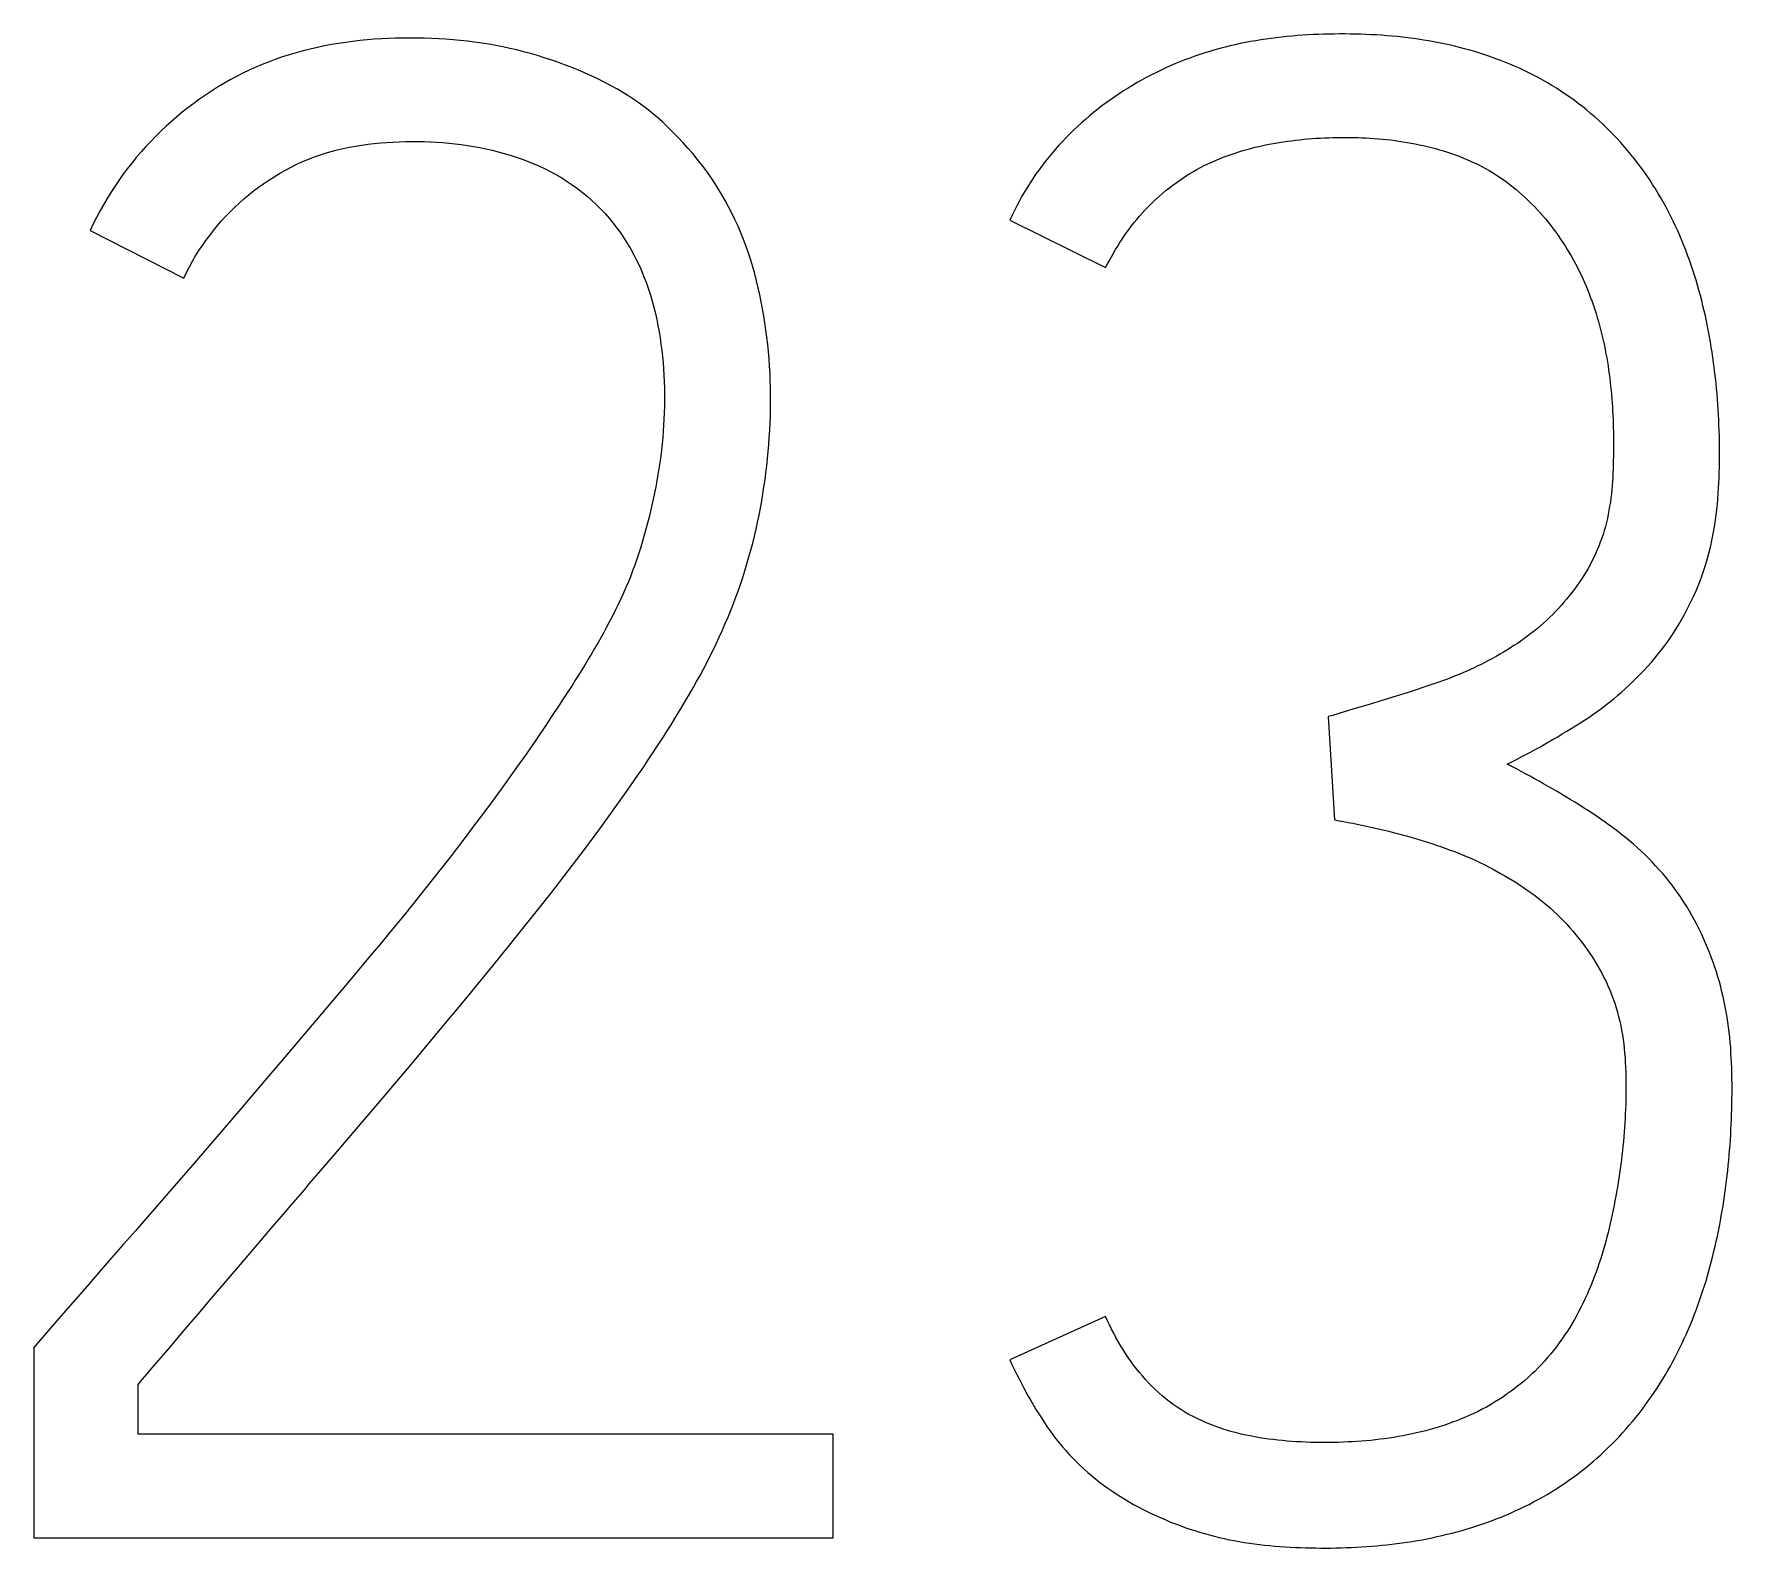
# Model space of a CAD drawing. Extents: x 0 to 420, y 0 to 297.
# Drawn here: x 138.559 to 140.836, y 193.328 to 195.359 of the extents above; entities that cross this region are included whole.
import ezdxf

# ---------------------------------------------------------------- set-up
doc = ezdxf.new("R2010")
doc.units = 0
doc.header["$LTSCALE"] = 23.1
doc.layers.add('10500_FRONT_LABELING', color=7, linetype='CONTINUOUS')

msp = doc.modelspace()

# ---------------------------------------------------------------- linework, layer by layer
at = {"layer": '10500_FRONT_LABELING', "color": 7, "linetype": 'CONTINUOUS'}
for p, q in [((139.8674, 195.1094), (139.9958, 195.0456)), ((138.634, 195.0955), (138.7596, 195.0317)), ((139.2712, 194.4713), (139.2621, 194.4574)), ((139.2802, 194.4852), (139.2712, 194.4713)), ((140.4013, 194.476), (140.3693, 194.4661)), ((140.412, 194.4794), (140.4013, 194.476)), ((140.4226, 194.4828), (140.412, 194.4794)), ((139.2621, 194.4574), (139.2529, 194.4435)), ((140.3319, 194.4547), (140.3158, 194.4499)), ((140.3479, 194.4595), (140.3319, 194.4547)), ((140.3693, 194.4661), (140.3479, 194.4595)), ((139.2436, 194.4297), (139.2343, 194.416)), ((139.2529, 194.4435), (139.2436, 194.4297)), ((140.2944, 194.4436), (140.3028, 194.3049)), ((139.2249, 194.4023), (139.2154, 194.3887)), ((139.2343, 194.416), (139.2249, 194.4023)), ((139.2154, 194.3887), (139.2058, 194.3751)), ((139.1961, 194.3615), (139.1864, 194.3481)), ((139.2058, 194.3751), (139.1961, 194.3615)), ((139.3545, 194.3447), (139.3654, 194.3605)), ((139.3654, 194.3605), (139.3763, 194.3763)), ((139.1766, 194.3347), (139.1668, 194.3213)), ((139.1864, 194.3481), (139.1766, 194.3347)), ((139.3434, 194.3291), (139.3545, 194.3447)), ((139.1668, 194.3213), (139.1569, 194.308)), ((139.321, 194.298), (139.3322, 194.3135)), ((139.3322, 194.3135), (139.3434, 194.3291)), ((139.1469, 194.2947), (139.1369, 194.2815)), ((139.1569, 194.308), (139.1469, 194.2947)), ((139.3097, 194.2826), (139.321, 194.298)), ((139.1269, 194.2683), (139.1168, 194.2552)), ((139.1369, 194.2815), (139.1269, 194.2683)), ((139.2867, 194.252), (139.2982, 194.2673)), ((139.2982, 194.2673), (139.3097, 194.2826)), ((139.1066, 194.2421), (139.0964, 194.2291)), ((139.1168, 194.2552), (139.1066, 194.2421)), ((139.2752, 194.2367), (139.2867, 194.252)), ((139.0964, 194.2291), (139.0861, 194.2161)), ((139.2518, 194.2065), (139.2635, 194.2216)), ((139.2635, 194.2216), (139.2752, 194.2367)), ((139.0757, 194.2031), (139.0654, 194.1902)), ((139.0861, 194.2161), (139.0757, 194.2031)), ((139.2341, 194.1839), (139.2518, 194.2065)), ((139.0549, 194.1773), (139.0392, 194.1581)), ((139.0654, 194.1902), (139.0549, 194.1773)), ((139.2162, 194.1615), (139.2341, 194.1839)), ((139.0392, 194.1581), (139.0233, 194.1389)), ((139.1982, 194.1391), (139.2162, 194.1615)), ((139.0233, 194.1389), (139.0074, 194.1198)), ((139.1741, 194.1095), (139.1982, 194.1391)), ((139.0074, 194.1198), (138.9862, 194.0944)), ((139.1377, 194.0651), (139.1741, 194.1095)), ((138.9862, 194.0944), (138.9541, 194.0564)), ((139.1011, 194.021), (139.1377, 194.0651)), ((138.9541, 194.0564), (138.9221, 194.0184)), ((138.9221, 194.0184), (138.8952, 193.9868)), ((139.0643, 193.977), (139.1011, 194.021)), ((138.8952, 193.9868), (138.8684, 193.9553)), ((139.0273, 193.9331), (139.0643, 193.977)), ((138.8684, 193.9553), (138.8361, 193.9175)), ((138.9652, 193.8604), (139.0273, 193.9331)), ((138.8361, 193.9175), (138.8037, 193.8798)), ((138.8037, 193.8798), (138.7712, 193.8421)), ((138.7712, 193.8421), (138.7441, 193.8108)), ((138.7441, 193.8108), (138.706, 193.767)), ((138.8906, 193.7732), (138.903, 193.7877)), ((138.706, 193.767), (138.6951, 193.7545)), ((138.8781, 193.7587), (138.8906, 193.7732)), ((138.8408, 193.7151), (138.8781, 193.7587)), ((138.657, 193.7108), (138.6461, 193.6983)), ((138.7974, 193.6641), (138.8408, 193.7151)), ((138.6298, 193.6795), (138.5917, 193.6358)), ((138.7788, 193.6423), (138.7974, 193.6641)), ((138.5917, 193.6358), (138.5587, 193.5976)), ((138.754, 193.6132), (138.7664, 193.6277)), ((138.7664, 193.6277), (138.7788, 193.6423)), ((139.9958, 193.6392), (139.8674, 193.5809)), ((138.5587, 193.5976), (138.5587, 193.3424)), ((138.6982, 193.4811), (138.6982, 193.5476)), ((139.6302, 193.4811), (138.6982, 193.4811)), ((139.6302, 193.3424), (139.6302, 193.4811)), ((138.5587, 193.3424), (139.6302, 193.3424))]:
    msp.add_line(p, q, dxfattribs=at)
for points in [[(140.3094, 195.359), (140.3023, 195.3589), (140.2952, 195.3588), (140.2881, 195.3587), (140.281, 195.3584), (140.274, 195.3581), (140.2669, 195.3577), (140.2599, 195.3573), (140.2528, 195.3568), (140.2458, 195.3562), (140.2388, 195.3555), (140.2318, 195.3548), (140.2248, 195.354), (140.2179, 195.3531), (140.2109, 195.3521), (140.204, 195.3511), (140.1971, 195.3499), (140.1902, 195.3487), (140.1833, 195.3474), (140.1764, 195.346), (140.1696, 195.3445), (140.1627, 195.3429), (140.1559, 195.3413), (140.1491, 195.3395), (140.1423, 195.3376), (140.1356, 195.3357), (140.1288, 195.3336), (140.1221, 195.3314), (140.1154, 195.3291), (140.1087, 195.3267), (140.1021, 195.3242), (140.0954, 195.3216), (140.0888, 195.3189), (140.0823, 195.3161), (140.0757, 195.3132), (140.0693, 195.3101), (140.0629, 195.307), (140.0566, 195.3038), (140.0503, 195.3005), (140.0441, 195.2972), (140.0379, 195.2937), (140.0318, 195.2901), (140.0258, 195.2864), (140.0198, 195.2827), (140.0139, 195.2788), (140.008, 195.2749), (140.0022, 195.2708), (139.9965, 195.2667), (139.9908, 195.2625), (139.9852, 195.2581), (139.9796, 195.2537), (139.9741, 195.2491), (139.9687, 195.2445), (139.9634, 195.2398), (139.9581, 195.2349), (139.9529, 195.23), (139.9478, 195.2251), (139.9428, 195.22), (139.938, 195.2149), (139.9332, 195.2097), (139.9285, 195.2044), (139.9239, 195.1991), (139.9194, 195.1937), (139.915, 195.1882), (139.9107, 195.1826), (139.9065, 195.1769), (139.9024, 195.1712), (139.8985, 195.1654), (139.8946, 195.1595), (139.8908, 195.1535), (139.8871, 195.1474), (139.8836, 195.1413), (139.8801, 195.1351), (139.8768, 195.1287), (139.8735, 195.1223), (139.8704, 195.1159), (139.8674, 195.1094)], [(140.5961, 194.4131), (140.6021, 194.4166), (140.6082, 194.4202), (140.6142, 194.4238), (140.6201, 194.4274), (140.626, 194.4311), (140.6319, 194.4348), (140.6378, 194.4386), (140.6436, 194.4425), (140.6493, 194.4464), (140.655, 194.4504), (140.6606, 194.4545), (140.6662, 194.4587), (140.6717, 194.463), (140.6771, 194.4674), (140.6824, 194.4719), (140.6877, 194.4765), (140.6929, 194.4812), (140.6981, 194.486), (140.7032, 194.4909), (140.7082, 194.4958), (140.7132, 194.5009), (140.7181, 194.506), (140.7229, 194.5113), (140.7277, 194.5166), (140.7323, 194.522), (140.7368, 194.5275), (140.7412, 194.5331), (140.7455, 194.5387), (140.7496, 194.5444), (140.7537, 194.5502), (140.7576, 194.5561), (140.7613, 194.562), (140.765, 194.5681), (140.7685, 194.5742), (140.7719, 194.5803), (140.7753, 194.5866), (140.7785, 194.5929), (140.7816, 194.5992), (140.7846, 194.6057), (140.7875, 194.6122), (140.7902, 194.6187), (140.7929, 194.6254), (140.7954, 194.632), (140.7977, 194.6387), (140.7999, 194.6454), (140.8019, 194.6522), (140.8039, 194.659), (140.8056, 194.6658), (140.8073, 194.6727), (140.8088, 194.6795), (140.8102, 194.6864), (140.8115, 194.6934), (140.8126, 194.7003), (140.8137, 194.7073), (140.8146, 194.7143), (140.8154, 194.7214), (140.8162, 194.7284), (140.8168, 194.7355), (140.8173, 194.7426), (140.8178, 194.7497), (140.8182, 194.7567), (140.8185, 194.7638), (140.8187, 194.7709), (140.8189, 194.7779), (140.819, 194.785), (140.819, 194.7921), (140.819, 194.7991), (140.819, 194.8061), (140.8189, 194.8132), (140.8188, 194.8202), (140.8186, 194.8273), (140.8183, 194.8343), (140.818, 194.8413), (140.8177, 194.8483), (140.8173, 194.8553), (140.8168, 194.8623), (140.8163, 194.8694), (140.8157, 194.8764), (140.8151, 194.8833), (140.8144, 194.8903), (140.8137, 194.8973), (140.8129, 194.9043), (140.812, 194.9113), (140.8111, 194.9183), (140.8101, 194.9252), (140.8091, 194.9322), (140.808, 194.9391), (140.8068, 194.9461), (140.8056, 194.953), (140.8043, 194.96), (140.8029, 194.9669), (140.8015, 194.9738), (140.8, 194.9808), (140.7985, 194.9877), (140.7968, 194.9946), (140.7951, 195.0015), (140.7933, 195.0084), (140.7914, 195.0152), (140.7895, 195.022), (140.7875, 195.0289), (140.7854, 195.0356), (140.7832, 195.0424), (140.781, 195.0491), (140.7787, 195.0557), (140.7763, 195.0624), (140.7738, 195.069), (140.7712, 195.0755), (140.7685, 195.082), (140.7658, 195.0885), (140.7629, 195.095), (140.76, 195.1014), (140.757, 195.1078), (140.7538, 195.1141), (140.7506, 195.1204), (140.7473, 195.1267), (140.7439, 195.1329), (140.7404, 195.1391), (140.7368, 195.1452), (140.7331, 195.1513), (140.7293, 195.1573), (140.7254, 195.1633), (140.7214, 195.1692), (140.7173, 195.175), (140.7132, 195.1807), (140.709, 195.1863), (140.7047, 195.1919), (140.7003, 195.1974), (140.6958, 195.2028), (140.6912, 195.2082), (140.6866, 195.2134), (140.6818, 195.2186), (140.677, 195.2237), (140.6721, 195.2287), (140.6671, 195.2336), (140.662, 195.2385), (140.6568, 195.2432), (140.6516, 195.2479), (140.6462, 195.2525), (140.6408, 195.2571), (140.6352, 195.2615), (140.6296, 195.2659), (140.6239, 195.2701), (140.6181, 195.2743), (140.6122, 195.2784), (140.6063, 195.2823), (140.6004, 195.2862), (140.5943, 195.2899), (140.5882, 195.2935), (140.5821, 195.297), (140.5759, 195.3004), (140.5697, 195.3037), (140.5634, 195.3069), (140.557, 195.31), (140.5507, 195.313), (140.5442, 195.3158), (140.5377, 195.3186), (140.5312, 195.3213), (140.5246, 195.3239), (140.5179, 195.3263), (140.5112, 195.3287), (140.5045, 195.331), (140.4977, 195.3332), (140.4909, 195.3353), (140.4841, 195.3373), (140.4772, 195.3392), (140.4703, 195.341), (140.4634, 195.3427), (140.4566, 195.3443), (140.4496, 195.3458), (140.4427, 195.3472), (140.4358, 195.3485), (140.4289, 195.3497), (140.4219, 195.3509), (140.415, 195.352), (140.408, 195.3529), (140.401, 195.3538), (140.394, 195.3547), (140.387, 195.3554), (140.38, 195.3561), (140.373, 195.3567), (140.366, 195.3572), (140.3589, 195.3577), (140.3519, 195.358), (140.3448, 195.3584), (140.3378, 195.3586), (140.3307, 195.3588), (140.3236, 195.3589), (140.3165, 195.359), (140.3094, 195.359)], [(139.4708, 195.1603), (139.4654, 195.1682), (139.4599, 195.176), (139.4542, 195.1837), (139.4482, 195.1912), (139.4421, 195.1986), (139.4357, 195.2058), (139.4293, 195.213), (139.4226, 195.22), (139.4159, 195.227), (139.4089, 195.2338), (139.4019, 195.2405), (139.3947, 195.2469), (139.3874, 195.2531), (139.3799, 195.2591), (139.3722, 195.2648), (139.3644, 195.2702), (139.3564, 195.2755), (139.3483, 195.2805), (139.3401, 195.2854), (139.3317, 195.29), (139.3232, 195.2945), (139.3146, 195.2988), (139.3059, 195.303), (139.2971, 195.3069), (139.2882, 195.3107), (139.2792, 195.3143), (139.2702, 195.3177), (139.2611, 195.321), (139.252, 195.3241), (139.2429, 195.3271), (139.2338, 195.3299), (139.2246, 195.3326), (139.2153, 195.3351), (139.2061, 195.3375), (139.1968, 195.3397), (139.1874, 195.3417), (139.178, 195.3436), (139.1686, 195.3453), (139.1591, 195.3468), (139.1496, 195.3481), (139.14, 195.3493), (139.1304, 195.3503), (139.1208, 195.3511), (139.1112, 195.3519), (139.1015, 195.3524), (139.0918, 195.3529), (139.0822, 195.3532), (139.0725, 195.3534), (139.0629, 195.3535), (139.0533, 195.3534), (139.0437, 195.3532), (139.0341, 195.3529), (139.0245, 195.3524), (139.0149, 195.3518), (139.0053, 195.351), (138.9958, 195.3501), (138.9862, 195.349), (138.9767, 195.3477), (138.9671, 195.3463), (138.9576, 195.3447), (138.9481, 195.343), (138.9387, 195.341), (138.9292, 195.3388), (138.9198, 195.3365), (138.9104, 195.3339), (138.9011, 195.3312), (138.8919, 195.3282), (138.8829, 195.3251), (138.8739, 195.3217), (138.8649, 195.3182), (138.8561, 195.3144), (138.8474, 195.3104), (138.8387, 195.3063), (138.8302, 195.3019), (138.8217, 195.2973), (138.8133, 195.2926), (138.805, 195.2876), (138.7968, 195.2824), (138.7887, 195.2771), (138.7807, 195.2716), (138.7729, 195.2659), (138.7652, 195.2601), (138.7576, 195.2541), (138.7502, 195.248), (138.7429, 195.2417), (138.7358, 195.2352), (138.7288, 195.2286), (138.722, 195.2219), (138.7153, 195.215), (138.7087, 195.208), (138.7022, 195.2008), (138.6959, 195.1934), (138.6898, 195.1859), (138.6838, 195.1783), (138.678, 195.1705), (138.6724, 195.1626), (138.6669, 195.1546), (138.6616, 195.1465), (138.6566, 195.1383), (138.6517, 195.13), (138.647, 195.1215), (138.6424, 195.113), (138.6381, 195.1043), (138.634, 195.0955)], [(139.9958, 195.0456), (139.9983, 195.0505), (140.0009, 195.0554), (140.0036, 195.0603), (140.0063, 195.0651), (140.0091, 195.0699), (140.012, 195.0746), (140.0149, 195.0793), (140.0179, 195.0839), (140.021, 195.0885), (140.0241, 195.093), (140.0273, 195.0974), (140.0306, 195.1018), (140.034, 195.1062), (140.0375, 195.1104), (140.041, 195.1146), (140.0447, 195.1187), (140.0484, 195.1228), (140.0522, 195.1268), (140.0562, 195.1307), (140.0602, 195.1346), (140.0643, 195.1384), (140.0685, 195.1421), (140.0727, 195.1457), (140.077, 195.1493), (140.0814, 195.1527), (140.0858, 195.1561), (140.0903, 195.1594), (140.0948, 195.1626), (140.0994, 195.1657), (140.104, 195.1688), (140.1087, 195.1717), (140.1134, 195.1745), (140.1182, 195.1772), (140.1231, 195.1799), (140.128, 195.1824), (140.133, 195.1848), (140.138, 195.1871), (140.1431, 195.1894), (140.1483, 195.1915), (140.1535, 195.1936), (140.1587, 195.1956), (140.164, 195.1974), (140.1693, 195.1993), (140.1746, 195.201), (140.1799, 195.2026), (140.1853, 195.2042), (140.1907, 195.2056), (140.196, 195.207), (140.2014, 195.2083), (140.2068, 195.2095), (140.2123, 195.2106), (140.2177, 195.2117), (140.2231, 195.2127), (140.2286, 195.2136), (140.2341, 195.2144), (140.2396, 195.2152), (140.2451, 195.2159), (140.2506, 195.2166), (140.2561, 195.2172), (140.2616, 195.2177), (140.2671, 195.2182), (140.2727, 195.2187), (140.2782, 195.2191), (140.2838, 195.2194), (140.2893, 195.2197), (140.2949, 195.2199), (140.3005, 195.2201), (140.3061, 195.2202), (140.3116, 195.2203), (140.3172, 195.2203), (140.3228, 195.2203), (140.3283, 195.2202), (140.3339, 195.22), (140.3394, 195.2198), (140.345, 195.2196), (140.3505, 195.2193), (140.356, 195.2189), (140.3615, 195.2185), (140.367, 195.218), (140.3725, 195.2174), (140.378, 195.2168), (140.3835, 195.2161), (140.389, 195.2154), (140.3945, 195.2145), (140.4, 195.2136), (140.4054, 195.2127), (140.4109, 195.2117), (140.4163, 195.2105), (140.4218, 195.2094), (140.4272, 195.2081), (140.4326, 195.2067), (140.438, 195.2053), (140.4434, 195.2038), (140.4488, 195.2022), (140.4541, 195.2005), (140.4594, 195.1987), (140.4647, 195.1969), (140.4699, 195.1949), (140.475, 195.1929), (140.4801, 195.1907), (140.4852, 195.1885), (140.4902, 195.1862), (140.4952, 195.1838), (140.5002, 195.1812), (140.5051, 195.1786), (140.5099, 195.1759), (140.5147, 195.173), (140.5194, 195.1701), (140.5241, 195.167), (140.5287, 195.1638), (140.5333, 195.1605), (140.5378, 195.1572), (140.5422, 195.1537), (140.5465, 195.1502), (140.5507, 195.1466), (140.5549, 195.1429), (140.559, 195.1392), (140.563, 195.1353), (140.567, 195.1314), (140.5708, 195.1274), (140.5746, 195.1234), (140.5784, 195.1193), (140.582, 195.1151), (140.5856, 195.1109), (140.5892, 195.1065), (140.5926, 195.1021), (140.596, 195.0977), (140.5994, 195.0932), (140.6026, 195.0886), (140.6058, 195.084), (140.6089, 195.0794), (140.6119, 195.0747), (140.6148, 195.07), (140.6177, 195.0652), (140.6205, 195.0604), (140.6232, 195.0556), (140.6258, 195.0507), (140.6284, 195.0458), (140.6309, 195.0409), (140.6333, 195.0359), (140.6356, 195.0309), (140.6379, 195.0258), (140.6401, 195.0207), (140.6422, 195.0156), (140.6443, 195.0105), (140.6462, 195.0053), (140.6482, 195), (140.65, 194.9948), (140.6518, 194.9895), (140.6535, 194.9841), (140.6551, 194.9788), (140.6567, 194.9734), (140.6582, 194.968), (140.6596, 194.9626), (140.6609, 194.9573), (140.6622, 194.9519), (140.6634, 194.9464), (140.6646, 194.941), (140.6657, 194.9356), (140.6667, 194.9302), (140.6677, 194.9247), (140.6686, 194.9193), (140.6695, 194.9138), (140.6703, 194.9084), (140.6711, 194.9029), (140.6718, 194.8974), (140.6724, 194.8919), (140.673, 194.8864), (140.6736, 194.8809), (140.6741, 194.8754), (140.6746, 194.8699), (140.675, 194.8644), (140.6753, 194.8589), (140.6757, 194.8534), (140.6759, 194.8478), (140.6762, 194.8423), (140.6764, 194.8367), (140.6766, 194.8312), (140.6767, 194.8256), (140.6768, 194.8201), (140.6768, 194.8145), (140.6769, 194.8089), (140.6769, 194.8034), (140.6768, 194.7978), (140.6767, 194.7922), (140.6766, 194.7867), (140.6765, 194.7811), (140.6763, 194.7756), (140.6761, 194.77), (140.6758, 194.7645), (140.6754, 194.7589), (140.675, 194.7534), (140.6745, 194.7479), (140.674, 194.7424), (140.6733, 194.7368), (140.6726, 194.7313), (140.6717, 194.7259), (140.6708, 194.7204), (140.6697, 194.7149)], [(138.7596, 195.0317), (138.7633, 195.0393), (138.7671, 195.0468), (138.7712, 195.0541), (138.7754, 195.0613), (138.7799, 195.0684), (138.7845, 195.0754), (138.7893, 195.0822), (138.7943, 195.0889), (138.7995, 195.0955), (138.8048, 195.102), (138.8103, 195.1083), (138.816, 195.1146), (138.8219, 195.1206), (138.8279, 195.1266), (138.834, 195.1323), (138.8403, 195.1379), (138.8467, 195.1433), (138.8532, 195.1485), (138.8599, 195.1535), (138.8667, 195.1584), (138.8736, 195.1631), (138.8807, 195.1676), (138.8879, 195.1719), (138.8952, 195.1761), (138.9026, 195.18), (138.9102, 195.1838), (138.9179, 195.1873), (138.9257, 195.1906), (138.9335, 195.1936), (138.9414, 195.1964), (138.9493, 195.199), (138.9573, 195.2013), (138.9654, 195.2035), (138.9735, 195.2054), (138.9817, 195.2071), (138.99, 195.2086), (138.9983, 195.21), (139.0066, 195.2111), (139.015, 195.2121), (139.0234, 195.213), (139.0318, 195.2136), (139.0401, 195.2141), (139.0485, 195.2145), (139.0569, 195.2147), (139.0652, 195.2148), (139.0735, 195.2148), (139.0819, 195.2146), (139.0902, 195.2143), (139.0985, 195.2138), (139.1068, 195.2133), (139.1151, 195.2125), (139.1234, 195.2117), (139.1317, 195.2106), (139.14, 195.2094), (139.1483, 195.2081), (139.1565, 195.2066), (139.1648, 195.2049), (139.173, 195.203), (139.1812, 195.201), (139.1894, 195.1987), (139.1974, 195.1963), (139.2054, 195.1938), (139.2134, 195.191), (139.2212, 195.1881), (139.229, 195.1849), (139.2367, 195.1816), (139.2443, 195.178), (139.2518, 195.1742), (139.2592, 195.1701), (139.2665, 195.1659), (139.2737, 195.1613), (139.2806, 195.1566), (139.2874, 195.1517), (139.2941, 195.1466), (139.3005, 195.1413), (139.3067, 195.1358), (139.3128, 195.1301), (139.3187, 195.1242), (139.3245, 195.1181), (139.33, 195.1118), (139.3354, 195.1053), (139.3405, 195.0986), (139.3455, 195.0917), (139.3502, 195.0847), (139.3547, 195.0776), (139.3589, 195.0703), (139.363, 195.063), (139.3668, 195.0555), (139.3705, 195.048), (139.3739, 195.0403), (139.3771, 195.0325), (139.3801, 195.0246), (139.3829, 195.0166), (139.3855, 195.0086), (139.3879, 195.0005), (139.39, 194.9924), (139.392, 194.9842), (139.3938, 194.9761), (139.3954, 194.9679), (139.3969, 194.9596), (139.3983, 194.9514), (139.3995, 194.9431), (139.4005, 194.9348), (139.4015, 194.9265), (139.4023, 194.9182), (139.4029, 194.9098), (139.4035, 194.9014), (139.4038, 194.893), (139.4041, 194.8846), (139.4042, 194.8762), (139.4042, 194.8678), (139.4041, 194.8594), (139.4038, 194.851), (139.4035, 194.8426), (139.403, 194.8343), (139.4025, 194.8259), (139.4018, 194.8176), (139.401, 194.8093), (139.4001, 194.801), (139.3992, 194.7928), (139.398, 194.7845), (139.3968, 194.7763), (139.3955, 194.7681), (139.3941, 194.7599), (139.3925, 194.7517), (139.3909, 194.7435), (139.3892, 194.7353), (139.3874, 194.7272), (139.3855, 194.7191), (139.3836, 194.7109), (139.3815, 194.7028), (139.3794, 194.6947), (139.3771, 194.6867), (139.3748, 194.6786), (139.3724, 194.6706), (139.3698, 194.6625), (139.3671, 194.6546), (139.3643, 194.6467), (139.3614, 194.6388), (139.3584, 194.6311), (139.3553, 194.6234), (139.352, 194.6157), (139.3487, 194.6081), (139.3452, 194.6006), (139.3417, 194.5931), (139.338, 194.5856), (139.3343, 194.5782), (139.3305, 194.5709), (139.3266, 194.5636), (139.3227, 194.5563), (139.3187, 194.5491), (139.3146, 194.5419), (139.3105, 194.5347), (139.3063, 194.5276), (139.302, 194.5205), (139.2977, 194.5134), (139.2934, 194.5063), (139.289, 194.4993), (139.2846, 194.4922), (139.2802, 194.4852)], [(139.3763, 194.3763), (139.3816, 194.3842), (139.387, 194.3922), (139.3923, 194.4002), (139.3975, 194.4083), (139.4027, 194.4163), (139.4079, 194.4245), (139.4131, 194.4326), (139.4181, 194.4408), (139.4232, 194.4489), (139.4281, 194.4572), (139.433, 194.4654), (139.4378, 194.4737), (139.4426, 194.482), (139.4473, 194.4904), (139.4519, 194.4988), (139.4564, 194.5072), (139.4608, 194.5157), (139.4651, 194.5242), (139.4694, 194.5327), (139.4735, 194.5413), (139.4775, 194.55), (139.4814, 194.5587), (139.4853, 194.5674), (139.489, 194.5762), (139.4926, 194.5851), (139.4961, 194.5939), (139.4995, 194.6029), (139.5028, 194.6118), (139.506, 194.6209), (139.5091, 194.63), (139.512, 194.6391), (139.5148, 194.6483), (139.5175, 194.6576), (139.5201, 194.6669), (139.5225, 194.6762), (139.5248, 194.6856), (139.527, 194.695), (139.5291, 194.7044), (139.531, 194.7138), (139.5328, 194.7232), (139.5346, 194.7327), (139.5362, 194.7421), (139.5376, 194.7516), (139.539, 194.761), (139.5403, 194.7705), (139.5414, 194.78), (139.5424, 194.7895), (139.5433, 194.799), (139.5441, 194.8085), (139.5448, 194.818), (139.5454, 194.8275), (139.5458, 194.837), (139.5462, 194.8466), (139.5464, 194.8561), (139.5465, 194.8657), (139.5465, 194.8753), (139.5464, 194.8849), (139.5461, 194.8945), (139.5457, 194.9041), (139.5451, 194.9137), (139.5444, 194.9234), (139.5436, 194.933), (139.5426, 194.9426), (139.5415, 194.9522), (139.5402, 194.9618), (139.5388, 194.9714), (139.5373, 194.9809), (139.5356, 194.9904), (139.5338, 194.9998), (139.5319, 195.0093), (139.5298, 195.0186), (139.5276, 195.028), (139.5252, 195.0373), (139.5226, 195.0466), (139.5198, 195.0558), (139.5168, 195.065), (139.5137, 195.0741), (139.5102, 195.0832), (139.5066, 195.0922), (139.5028, 195.1012), (139.4987, 195.11), (139.4945, 195.1186), (139.4901, 195.1272), (139.4855, 195.1357), (139.4808, 195.144), (139.4759, 195.1522), (139.4708, 195.1603)], [(140.6697, 194.7149), (140.6686, 194.7094), (140.6673, 194.704), (140.6659, 194.6986), (140.6644, 194.6932), (140.6628, 194.6879), (140.661, 194.6826), (140.6591, 194.6773), (140.6572, 194.6722), (140.6551, 194.667), (140.6528, 194.662), (140.6505, 194.657), (140.648, 194.652), (140.6455, 194.6471), (140.6428, 194.6423), (140.64, 194.6375), (140.6371, 194.6327), (140.6341, 194.628), (140.6309, 194.6234), (140.6277, 194.6188), (140.6244, 194.6143), (140.621, 194.6099), (140.6176, 194.6055), (140.614, 194.6012), (140.6104, 194.5969), (140.6068, 194.5927), (140.603, 194.5886), (140.5992, 194.5846), (140.5954, 194.5806), (140.5914, 194.5767), (140.5874, 194.5728), (140.5832, 194.5691), (140.579, 194.5654), (140.5748, 194.5618), (140.5704, 194.5582), (140.566, 194.5548), (140.5616, 194.5514), (140.5571, 194.5481), (140.5525, 194.5449), (140.5479, 194.5417), (140.5433, 194.5387), (140.5387, 194.5357), (140.534, 194.5327), (140.5292, 194.5299), (140.5244, 194.5271), (140.5196, 194.5243), (140.5148, 194.5216), (140.5099, 194.519), (140.505, 194.5164), (140.5001, 194.5139), (140.4951, 194.5115), (140.4901, 194.5091), (140.4851, 194.5067), (140.4801, 194.5044), (140.475, 194.5022), (140.4698, 194.5001), (140.4647, 194.498), (140.4595, 194.4959), (140.4542, 194.4939), (140.449, 194.492), (140.4438, 194.4901), (140.4385, 194.4882), (140.4332, 194.4864), (140.4279, 194.4846), (140.4226, 194.4828)], [(140.3158, 194.4499), (140.2998, 194.4452), (140.2944, 194.4436)], [(140.5344, 194.3798), (140.5407, 194.383), (140.5469, 194.3861), (140.5532, 194.3894), (140.5594, 194.3927), (140.5656, 194.396), (140.5717, 194.3993), (140.5779, 194.4027), (140.584, 194.4062), (140.5961, 194.4131)], [(140.8315, 193.8484), (140.8321, 193.8552), (140.8326, 193.8621), (140.8332, 193.8689), (140.8336, 193.8758), (140.8341, 193.8826), (140.8344, 193.8895), (140.8348, 193.8963), (140.8351, 193.9032), (140.8353, 193.9101), (140.8355, 193.917), (140.8356, 193.9239), (140.8357, 193.9308), (140.8358, 193.9377), (140.8358, 193.9446), (140.8358, 193.9515), (140.8357, 193.9584), (140.8356, 193.9653), (140.8354, 193.9722), (140.8351, 193.9791), (140.8348, 193.986), (140.8344, 193.9928), (140.834, 193.9997), (140.8334, 194.0065), (140.8327, 194.0134), (140.832, 194.0202), (140.8311, 194.027), (140.8302, 194.0338), (140.8291, 194.0406), (140.828, 194.0474), (140.8267, 194.0542), (140.8254, 194.0609), (140.8239, 194.0677), (140.8223, 194.0744), (140.8206, 194.0811), (140.8188, 194.0878), (140.8168, 194.0945), (140.8148, 194.1011), (140.8127, 194.1077), (140.8104, 194.1142), (140.808, 194.1207), (140.8056, 194.1271), (140.803, 194.1335), (140.8003, 194.1398), (140.7975, 194.1461), (140.7947, 194.1523), (140.7917, 194.1585), (140.7886, 194.1647), (140.7853, 194.1707), (140.782, 194.1768), (140.7786, 194.1827), (140.775, 194.1887), (140.7713, 194.1945), (140.7675, 194.2003), (140.7636, 194.2061), (140.7595, 194.2117), (140.7554, 194.2173), (140.7511, 194.2227), (140.7468, 194.2281), (140.7424, 194.2334), (140.7378, 194.2386), (140.7332, 194.2436), (140.7285, 194.2487), (140.7237, 194.2536), (140.7188, 194.2584), (140.7139, 194.2631), (140.7088, 194.2678), (140.7037, 194.2724), (140.6985, 194.2768), (140.6931, 194.2812), (140.6877, 194.2856), (140.6823, 194.2898), (140.6767, 194.2939), (140.6711, 194.298), (140.6655, 194.3021), (140.6597, 194.306), (140.654, 194.3099), (140.6482, 194.3138), (140.6424, 194.3175), (140.6366, 194.3213), (140.6307, 194.325), (140.6248, 194.3287), (140.6189, 194.3323), (140.613, 194.3359), (140.6071, 194.3394), (140.6011, 194.343), (140.5951, 194.3465), (140.5892, 194.3499), (140.5831, 194.3534), (140.5771, 194.3568), (140.5711, 194.3602), (140.565, 194.3635), (140.5589, 194.3669), (140.5528, 194.3701), (140.5467, 194.3734), (140.5405, 194.3766), (140.5344, 194.3798)], [(140.3028, 194.3049), (140.3089, 194.3039), (140.315, 194.3028), (140.3211, 194.3017), (140.3272, 194.3005), (140.3333, 194.2993), (140.3394, 194.2981), (140.3454, 194.2968), (140.3514, 194.2954), (140.3575, 194.2941), (140.3635, 194.2926), (140.3695, 194.2912), (140.3755, 194.2897), (140.3814, 194.2882), (140.3874, 194.2866), (140.3934, 194.285), (140.3993, 194.2834), (140.4052, 194.2817), (140.4112, 194.28), (140.4171, 194.2783), (140.423, 194.2765), (140.4288, 194.2746), (140.4347, 194.2728), (140.4405, 194.2708), (140.4464, 194.2688), (140.4522, 194.2668), (140.458, 194.2646), (140.4637, 194.2625), (140.4695, 194.2602), (140.4752, 194.2579), (140.4809, 194.2555), (140.4866, 194.253), (140.4922, 194.2504), (140.4978, 194.2478), (140.5034, 194.2451), (140.509, 194.2422), (140.5146, 194.2393), (140.5201, 194.2364), (140.5255, 194.2333), (140.531, 194.2302), (140.5364, 194.227), (140.5417, 194.2238), (140.547, 194.2205), (140.5522, 194.2171), (140.5574, 194.2136), (140.5625, 194.21), (140.5676, 194.2064), (140.5726, 194.2027), (140.5775, 194.1989), (140.5823, 194.195), (140.5871, 194.191), (140.5918, 194.1869), (140.5965, 194.1827), (140.601, 194.1785), (140.6055, 194.1741), (140.6099, 194.1696), (140.6142, 194.165), (140.6184, 194.1603), (140.6225, 194.1556), (140.6265, 194.1508), (140.6305, 194.146), (140.6343, 194.1411), (140.638, 194.1361), (140.6416, 194.131), (140.6451, 194.1259), (140.6486, 194.1208), (140.6519, 194.1155), (140.6551, 194.1102), (140.6582, 194.1048), (140.6612, 194.0993), (140.664, 194.0937), (140.6668, 194.0881), (140.6694, 194.0824), (140.6719, 194.0766), (140.6742, 194.0708), (140.6764, 194.0649), (140.6785, 194.059), (140.6804, 194.053), (140.6821, 194.0471), (140.6837, 194.0411), (140.6852, 194.035), (140.6865, 194.029), (140.6877, 194.0229), (140.6888, 194.0168), (140.6897, 194.0106), (140.6906, 194.0044), (140.6912, 193.9982), (140.6918, 193.992), (140.6923, 193.9857), (140.6927, 193.9795), (140.693, 193.9732), (140.6932, 193.967), (140.6934, 193.9607), (140.6935, 193.9544), (140.6935, 193.9482), (140.6935, 193.942), (140.6935, 193.9357), (140.6934, 193.9295), (140.6932, 193.9233), (140.693, 193.9171), (140.6927, 193.9109), (140.6924, 193.9047), (140.692, 193.8985), (140.6916, 193.8923), (140.6912, 193.8861), (140.6907, 193.8799), (140.6901, 193.8738), (140.6895, 193.8676), (140.6889, 193.8614), (140.6882, 193.8553), (140.6874, 193.8492), (140.6867, 193.843), (140.6858, 193.8369), (140.685, 193.8307), (140.684, 193.8246), (140.6831, 193.8185), (140.6821, 193.8124), (140.681, 193.8063), (140.68, 193.8002), (140.6788, 193.7941), (140.6777, 193.788), (140.6764, 193.7819), (140.6752, 193.7758), (140.6739, 193.7697), (140.6725, 193.7637), (140.671, 193.7576), (140.6696, 193.7516), (140.668, 193.7455), (140.6664, 193.7395), (140.6647, 193.7335), (140.6629, 193.7274), (140.6611, 193.7214), (140.6592, 193.7154), (140.6572, 193.7095), (140.6552, 193.7035), (140.6531, 193.6976), (140.6509, 193.6918), (140.6486, 193.6859), (140.6463, 193.6802), (140.6439, 193.6744), (140.6414, 193.6687), (140.6388, 193.663), (140.6361, 193.6574), (140.6333, 193.6518), (140.6305, 193.6462), (140.6275, 193.6407), (140.6245, 193.6352), (140.6213, 193.6298), (140.6181, 193.6244), (140.6147, 193.6191), (140.6113, 193.6138), (140.6077, 193.6086), (140.604, 193.6035), (140.6003, 193.5985), (140.5965, 193.5936), (140.5926, 193.5888), (140.5885, 193.584), (140.5844, 193.5793), (140.5802, 193.5748), (140.5759, 193.5703), (140.5716, 193.5659), (140.5671, 193.5616), (140.5625, 193.5574), (140.5578, 193.5533), (140.5531, 193.5493), (140.5482, 193.5454), (140.5433, 193.5416), (140.5383, 193.5378), (140.5331, 193.5342), (140.5279, 193.5306), (140.5226, 193.5272), (140.5173, 193.5239), (140.5119, 193.5207), (140.5064, 193.5176), (140.5009, 193.5147), (140.4954, 193.5118), (140.4897, 193.5091), (140.4841, 193.5065), (140.4784, 193.504), (140.4726, 193.5016), (140.4668, 193.4993), (140.4609, 193.4971), (140.455, 193.495), (140.4491, 193.4929), (140.4431, 193.491), (140.4371, 193.4892), (140.431, 193.4875), (140.425, 193.4858), (140.4189, 193.4843), (140.4128, 193.4829), (140.4067, 193.4815), (140.4006, 193.4802), (140.3945, 193.479), (140.3884, 193.4779), (140.3822, 193.4769), (140.3761, 193.4759), (140.3699, 193.4751), (140.3638, 193.4743), (140.3576, 193.4736), (140.3514, 193.4729)], [(138.903, 193.7877), (138.9155, 193.8022), (138.9217, 193.8095), (138.9279, 193.8168), (138.9341, 193.824), (138.9404, 193.8313), (138.9652, 193.8604)], [(139.8674, 193.5809), (139.8702, 193.5746), (139.8731, 193.5684), (139.8761, 193.5622), (139.8792, 193.5561), (139.8823, 193.55), (139.8855, 193.544), (139.8888, 193.538), (139.8921, 193.5321), (139.8955, 193.5262), (139.8989, 193.5203), (139.9024, 193.5144), (139.906, 193.5086), (139.9096, 193.5029), (139.9133, 193.4972), (139.9171, 193.4915), (139.921, 193.4859), (139.925, 193.4804), (139.9291, 193.475), (139.9334, 193.4696), (139.9378, 193.4643), (139.9423, 193.4591), (139.9469, 193.454), (139.9517, 193.449), (139.9566, 193.4441), (139.9616, 193.4393), (139.9667, 193.4346), (139.9718, 193.43), (139.977, 193.4256), (139.9823, 193.4213), (139.9877, 193.417), (139.9931, 193.4129), (139.9986, 193.4089), (140.0042, 193.405), (140.0099, 193.4012), (140.0156, 193.3975), (140.0214, 193.3939), (140.0272, 193.3904), (140.0332, 193.387), (140.0392, 193.3838), (140.0452, 193.3806), (140.0514, 193.3775), (140.0576, 193.3745), (140.0638, 193.3716), (140.0701, 193.3688), (140.0765, 193.3661), (140.0829, 193.3634), (140.0893, 193.3609), (140.0957, 193.3585), (140.1022, 193.3561), (140.1087, 193.3539), (140.1152, 193.3518), (140.1218, 193.3497), (140.1283, 193.3478), (140.1349, 193.346), (140.1415, 193.3443), (140.1482, 193.3426), (140.1548, 193.3411), (140.1615, 193.3397), (140.1682, 193.3384), (140.175, 193.3372), (140.1817, 193.3361), (140.1885, 193.3351), (140.1953, 193.3341), (140.2021, 193.3333), (140.209, 193.3325), (140.2158, 193.3318), (140.2227, 193.3312), (140.2296, 193.3306), (140.2365, 193.3301), (140.2434, 193.3297), (140.2502, 193.3294), (140.2571, 193.3291), (140.264, 193.3288), (140.2708, 193.3287), (140.2777, 193.3286), (140.2845, 193.3285), (140.2913, 193.3285), (140.2982, 193.3285), (140.305, 193.3286), (140.3118, 193.3288), (140.3187, 193.329), (140.3255, 193.3293), (140.3323, 193.3296), (140.3391, 193.33), (140.3459, 193.3304), (140.3527, 193.331), (140.3595, 193.3315), (140.3662, 193.3322), (140.373, 193.3329), (140.3798, 193.3336), (140.3865, 193.3345), (140.3933, 193.3354), (140.4, 193.3363), (140.4068, 193.3374), (140.4135, 193.3385), (140.4202, 193.3397), (140.4269, 193.341), (140.4337, 193.3423), (140.4404, 193.3438), (140.4471, 193.3453), (140.4537, 193.3469), (140.4604, 193.3485), (140.4671, 193.3503), (140.4738, 193.3521), (140.4804, 193.3541), (140.487, 193.3561), (140.4937, 193.3582), (140.5002, 193.3604), (140.5068, 193.3627), (140.5133, 193.3651), (140.5197, 193.3675), (140.5261, 193.37), (140.5325, 193.3727), (140.5388, 193.3754), (140.545, 193.3782), (140.5513, 193.3811), (140.5575, 193.384), (140.5636, 193.3871), (140.5697, 193.3903), (140.5757, 193.3935), (140.5817, 193.3969), (140.5877, 193.4003), (140.5936, 193.4039), (140.5994, 193.4075), (140.6052, 193.4113), (140.611, 193.4152), (140.6167, 193.4191), (140.6223, 193.4232), (140.6279, 193.4273), (140.6334, 193.4315), (140.6389, 193.4358), (140.6442, 193.4402), (140.6495, 193.4446), (140.6547, 193.4491), (140.6598, 193.4537), (140.6649, 193.4584), (140.6698, 193.4631), (140.6747, 193.4679), (140.6795, 193.4728), (140.6843, 193.4778), (140.6889, 193.4828), (140.6935, 193.4879), (140.698, 193.4931), (140.7025, 193.4983), (140.7068, 193.5037), (140.7111, 193.509), (140.7153, 193.5145), (140.7195, 193.5201), (140.7235, 193.5257), (140.7275, 193.5314), (140.7314, 193.5371), (140.7353, 193.5429), (140.739, 193.5487), (140.7426, 193.5546), (140.7462, 193.5605), (140.7497, 193.5665), (140.7531, 193.5725), (140.7564, 193.5785), (140.7596, 193.5846), (140.7628, 193.5907), (140.7658, 193.5969), (140.7688, 193.6031), (140.7717, 193.6093), (140.7746, 193.6156), (140.7773, 193.6219), (140.78, 193.6283), (140.7826, 193.6347), (140.7852, 193.6411), (140.7876, 193.6475), (140.79, 193.654), (140.7923, 193.6606), (140.7946, 193.6671), (140.7967, 193.6737), (140.7988, 193.6803), (140.8009, 193.6869), (140.8028, 193.6936), (140.8047, 193.7002), (140.8065, 193.7068), (140.8083, 193.7135), (140.81, 193.7202), (140.8116, 193.7268), (140.8132, 193.7335), (140.8147, 193.7402), (140.8161, 193.7469), (140.8175, 193.7536), (140.8189, 193.7603), (140.8202, 193.7671), (140.8214, 193.7738), (140.8226, 193.7805), (140.8237, 193.7873), (140.8248, 193.7941), (140.8258, 193.8008), (140.8267, 193.8076), (140.8276, 193.8144), (140.8285, 193.8212), (140.8293, 193.828), (140.8301, 193.8348), (140.8308, 193.8416), (140.8315, 193.8484)], [(138.6951, 193.7545), (138.6788, 193.7358), (138.657, 193.7108)], [(138.6461, 193.6983), (138.6407, 193.692), (138.6352, 193.6858), (138.6298, 193.6795)], [(140.3514, 193.4729), (140.3452, 193.4723), (140.339, 193.4718), (140.3328, 193.4714), (140.3266, 193.471), (140.3204, 193.4707), (140.3141, 193.4704), (140.3079, 193.4702), (140.3017, 193.4701), (140.2954, 193.47), (140.2891, 193.47), (140.2829, 193.47), (140.2766, 193.4701), (140.2704, 193.4702), (140.2641, 193.4704), (140.2578, 193.4707), (140.2516, 193.4711), (140.2454, 193.4715), (140.2391, 193.472), (140.2329, 193.4725), (140.2267, 193.4731), (140.2205, 193.4739), (140.2143, 193.4747), (140.2082, 193.4755), (140.202, 193.4765), (140.1959, 193.4776), (140.1897, 193.4788), (140.1836, 193.48), (140.1775, 193.4814), (140.1714, 193.4829), (140.1654, 193.4845), (140.1593, 193.4863), (140.1533, 193.4881), (140.1474, 193.4901), (140.1415, 193.4922), (140.1356, 193.4945), (140.1299, 193.4968), (140.1242, 193.4994), (140.1185, 193.502), (140.113, 193.5048), (140.1075, 193.5078), (140.1021, 193.5109), (140.0967, 193.5142), (140.0915, 193.5176), (140.0863, 193.5212), (140.0812, 193.525), (140.0763, 193.5288), (140.0715, 193.5328), (140.0668, 193.537), (140.0622, 193.5412), (140.0577, 193.5455), (140.0534, 193.55), (140.0491, 193.5546), (140.045, 193.5593), (140.041, 193.564), (140.037, 193.5689), (140.0332, 193.5739), (140.0295, 193.579), (140.0259, 193.5842), (140.0224, 193.5894), (140.0191, 193.5947), (140.0158, 193.6001), (140.0126, 193.6055), (140.0096, 193.611), (140.0066, 193.6165), (140.0038, 193.6221), (140.001, 193.6277), (139.9984, 193.6334), (139.9958, 193.6392)], [(138.7354, 193.5913), (138.7478, 193.6059), (138.754, 193.6132)], [(138.7168, 193.5695), (138.7292, 193.5841), (138.7354, 193.5913)], [(138.6982, 193.5476), (138.7044, 193.5549), (138.7106, 193.5622), (138.7168, 193.5695)]]:
    msp.add_lwpolyline(points, dxfattribs=at)

doc.saveas('drawing.dxf')
